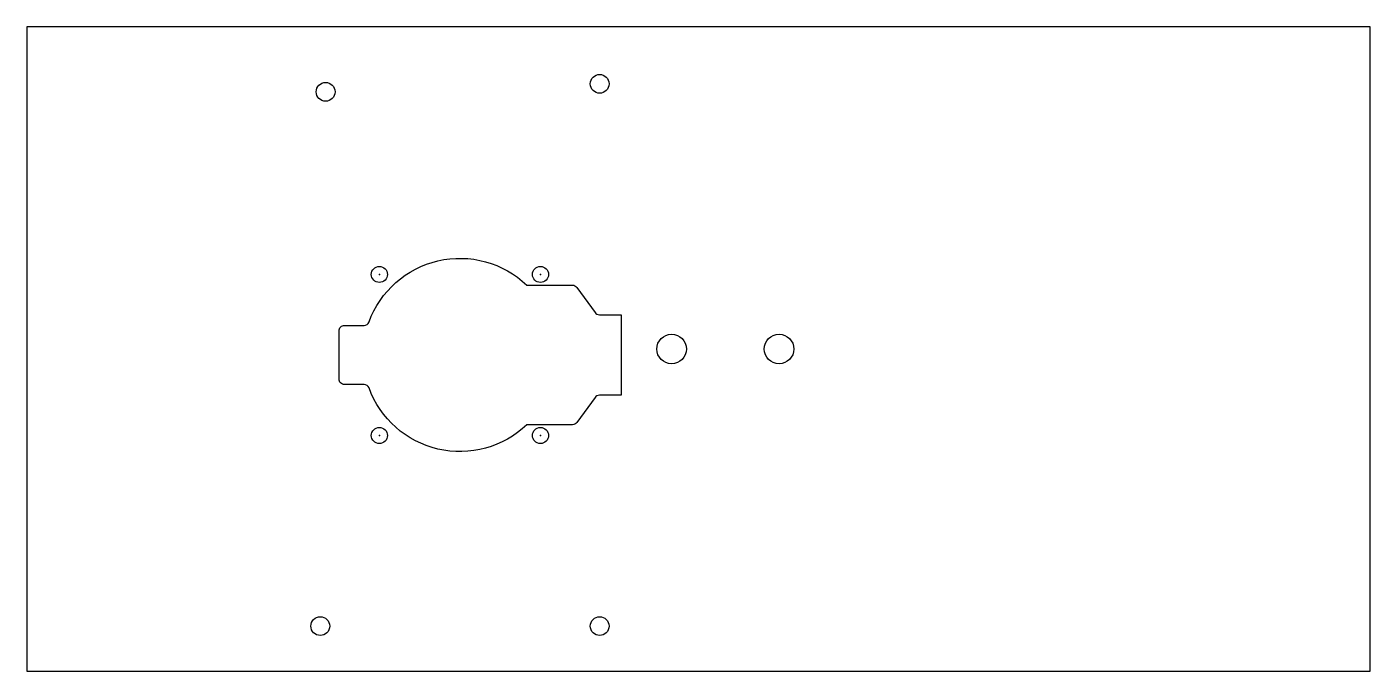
# Model space of a CAD drawing. Header units: millimetres. Extents: x -298 to -48, y -60 to 60.
import ezdxf

# ---------------------------------------------------------------- set-up
doc = ezdxf.new("R2010")
doc.units = ezdxf.units.MM
doc.layers.get('0').update_dxf_attribs({"linetype": 'CONTINUOUS'})

msp = doc.modelspace()

# ---------------------------------------------------------------- linework, layer by layer
msp.add_lwpolyline([(-48.44, 59.65), (-298.44, 59.65), (-298.44, -60.35), (-48.44, -60.35)], close=True)
msp.add_lwpolyline([(-187.83, 6.04), (-187.83, -8.96), (-191.88, -8.96, 0.240079), (-192.69, -9.37), (-196.09, -14.04, -0.240079), (-196.9, -14.46), (-205.39, -14.46, -0.541581), (-234.75, -7.61, 0.315274), (-235.69, -6.96), (-239.33, -6.96, -0.414214), (-240.33, -5.96), (-240.33, 3.04, -0.414214), (-239.33, 4.04), (-235.69, 4.04, 0.315274), (-234.75, 4.7, -0.541581), (-205.39, 11.54), (-196.9, 11.54, -0.240079), (-196.09, 11.13), (-192.69, 6.46, 0.240079), (-191.88, 6.04)], format="xyb", close=True)
for centre, radius in [((-191.83, 49.04), 1.75), ((-242.83, 47.54), 1.75), ((-232.83, 13.54), 1.5), ((-202.85, 13.54), 1.5), ((-178.44, -0.35), 2.75), ((-158.44, -0.35), 2.75), ((-232.83, -16.46), 1.5), ((-202.85, -16.46), 1.5), ((-243.83, -51.96), 1.75), ((-191.83, -51.96), 1.75)]:
    msp.add_circle(centre, radius)
for p in [(-232.83, 13.54), (-202.85, 13.54), (-232.83, -16.46), (-202.85, -16.46)]:
    msp.add_point(p)

doc.saveas('drawing.dxf')
